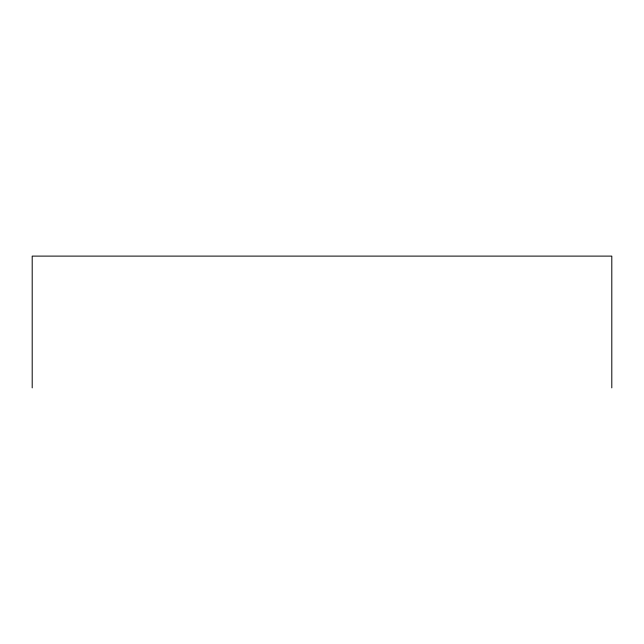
<?xml version="1.0" encoding="UTF-8"?>
<svg xmlns="http://www.w3.org/2000/svg" width="644" height="644" viewBox="0 0 644 644"><rect width="100%" height="100%" fill="white"/><g stroke="black" fill="none" stroke-linecap="round" stroke-linejoin="round"><path stroke-width="0.97" d="M611.8 387.889L611.8 256.111L32.2 256.111L32.2 387.889"/></g></svg>
